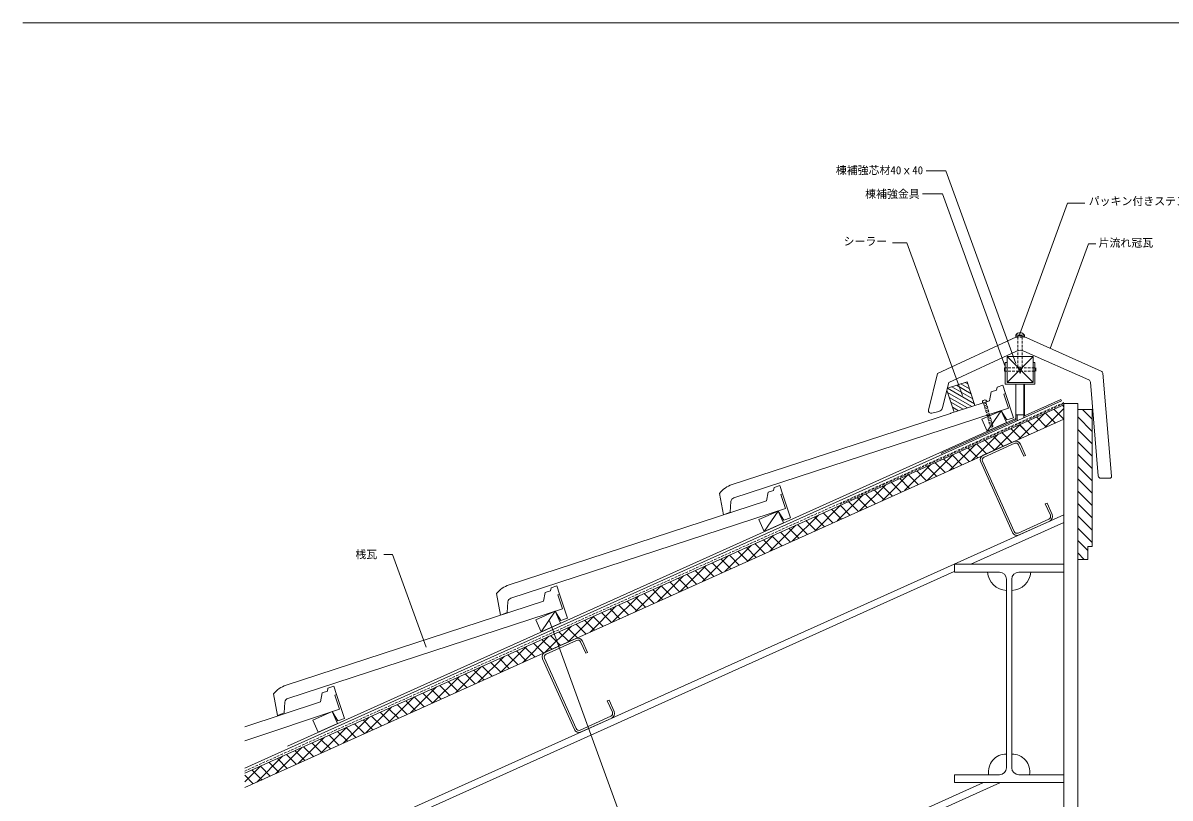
# Model space of a CAD drawing. Units: millimetres, scale not verified. Extents: x -198 to 202, y -140 to 130.
# Drawn here: x -197.6 to 65.1, y -47.6 to 130 of the extents above; entities that cross this region are included whole.
import ezdxf
from ezdxf.enums import TextEntityAlignment as Align

# ---------------------------------------------------------------- set-up
doc = ezdxf.new("R2010")
doc.units = ezdxf.units.MM
doc.header["$LTSCALE"] = 0.5
doc.linetypes.add('DASHED1', pattern=[1.8, 1.2, -0.6])
for name, color, linetype, lineweight in [('0-0', 5, 'Continuous', 18), ('0-1', 7, 'Continuous', 18), ('1-0', 7, 'Continuous', 18), ('1-1', 7, 'Continuous', 18), ('1-2', 3, 'Continuous', 18), ('1-3', 7, 'Continuous', 18), ('1-4', 7, 'Continuous', 18), ('1-5', 7, 'Continuous', 18), ('1-6', 3, 'Continuous', 18), ('1-7', 4, 'Continuous', 18)]:
    doc.layers.add(name, color=color, linetype=linetype, lineweight=lineweight)
doc.styles.add('ＭＳ ゴシック', font='')
doc.styles.get('ＭＳ ゴシック').set_extended_font_data('MS Gothic')

msp = doc.modelspace()

# ---------------------------------------------------------------- linework, layer by layer
at = {"layer": '0-0'}
msp.add_line((-197.5676, 130.0135), (202.4324, 130.0135), dxfattribs=at)
at = {"layer": '0-1'}
msp.add_line((-105.1986, -12.9824), (-112.9272, 8.2519), dxfattribs=at)
at = {"layer": '1-0'}
for p, q in [((14.1492, 46.3283), (18.6734, 47.8086)), ((17.2179, 47.3324), (19.2024, 46.1866)), ((18.2392, 47.6665), (18.8312, 47.3247)), ((18.6734, 47.8086), (20.4436, 42.381)), ((14.0402, 45.889), (15.6901, 40.8306)), ((14.1542, 46.33), (20.316, 42.7724)), ((14.2078, 45.3752), (19.7729, 42.1622)), ((15.1754, 46.6641), (19.9448, 43.9105)), ((16.1967, 46.9982), (19.5736, 45.0486)), ((14.579, 44.2372), (18.7505, 41.8288)), ((14.9502, 43.0991), (17.7281, 41.4953)), ((40.7862, 42.8086), (43.9862, 42.8086)), ((15.3214, 41.961), (16.7056, 41.1618)), ((35.3837, 41.2595), (35.3837, 41.2595)), ((35.3837, 41.2595), (35.3837, 41.2595)), ((43.9862, 41.4415), (47.2979, 41.4415)), ((-146.7854, -40.7166), (21.3837, 34.9595)), ((-125.4471, -29.8517), (-126.7737, -27.7636))]:
    msp.add_line(p, q, dxfattribs=at)
at = {"layer": '1-0', "linetype": 'DASHED1'}
for p, q in [((-146.7854, -41.3745), (40.7862, 43.0327)), ((40.7862, 42.8145), (-10.3355, 19.8098))]:
    msp.add_line(p, q, dxfattribs=at)
at = {"layer": '1-1'}
for p, q in [((23.2829, 36.4722), (26.4291, 41.1777)), ((-27.7846, 13.4917), (-24.6385, 18.1972)), ((-78.8522, -9.4887), (-75.7061, -4.7832))]:
    msp.add_line(p, q, dxfattribs=at)
for points in [[(23.2829, 36.4722), (22.0519, 39.2079), (26.4291, 41.1777), (27.6602, 38.4419)], [(-27.7846, 13.4917), (-29.0157, 16.2275), (-24.6385, 18.1972), (-23.4074, 15.4615)], [(-78.8522, -9.4887), (-80.0833, -6.7529), (-75.7061, -4.7832), (-74.475, -7.519)], [(-129.9198, -32.4691), (-131.1509, -29.7334), (-126.7737, -27.7636), (-125.5426, -30.4994)]]:
    msp.add_lwpolyline(points, close=True, dxfattribs=at)
at = {"layer": '1-2'}
for p, q in [((24.1801, 45.493), (23.7876, 43.4717)), ((24.1801, 45.493), (25.3936, 45.8888)), ((25.5152, 46.5596), (25.3936, 45.8888)), ((25.5152, 46.5596), (26.8462, 46.9937)), ((26.8462, 46.9937), (27.4664, 45.0923)), ((27.0861, 44.9682), (27.4664, 45.0923)), ((27.0861, 44.9682), (28.1403, 41.7358)), ((-34.7494, 21.2237), (28.1403, 41.7358)), ((-25.5524, 23.5791), (-24.2214, 24.0133)), ((-24.2214, 24.0133), (-23.6012, 22.1118)), ((-37.0988, 17.3019), (-38.0714, 22.2439)), ((-26.8875, 22.5126), (-27.28, 20.4912)), ((-26.8875, 22.5126), (-25.674, 22.9084)), ((-25.5524, 23.5791), (-25.674, 22.9084)), ((-23.9815, 21.9878), (-23.6012, 22.1118)), ((-23.9815, 21.9878), (-22.9273, 18.7554)), ((-86.2241, 1.2661), (-27.28, 20.4912)), ((-85.817, -1.7567), (-22.9273, 18.7554)), ((-35.4362, 20.3515), (-35.6256, 17.9452)), ((-37.0988, 17.3019), (-35.6256, 17.9452)), ((-76.62, 0.5987), (-76.7416, -0.0721)), ((-76.62, 0.5987), (-75.289, 1.0328)), ((-75.289, 1.0328), (-74.6688, -0.8686)), ((-137.2917, -21.7143), (-78.3476, -2.4892)), ((-88.1664, -5.6785), (-89.139, -0.7365)), ((-77.9551, -0.4679), (-78.3476, -2.4892)), ((-77.9551, -0.4679), (-76.7416, -0.0721)), ((-75.0491, -0.9926), (-74.6688, -0.8686)), ((-75.0491, -0.9926), (-73.9949, -4.2251)), ((-136.8846, -24.7371), (-73.9949, -4.2251)), ((-88.1664, -5.6785), (-86.6932, -5.0352)), ((-86.5038, -2.6289), (-86.6932, -5.0352)), ((-129.0474, -23.4613), (-129.4284, -25.4848)), ((-129.0474, -23.4613), (-127.8362, -23.0585)), ((-127.7185, -22.3871), (-127.8362, -23.0585)), ((-127.7185, -22.3871), (-126.39, -21.9453)), ((-126.39, -21.9453), (-125.7589, -23.8431)), ((-146.7854, -31.2565), (-129.4284, -25.4848)), ((-139.234, -28.6589), (-140.2066, -23.7169)), ((-137.5714, -25.6093), (-137.7608, -28.0157)), ((-126.1385, -23.9694), (-125.7589, -23.8431)), ((-126.1385, -23.9694), (-125.0657, -27.1956)), ((-146.7854, -34.418), (-125.0657, -27.1956)), ((-139.234, -28.6589), (-137.7608, -28.0157))]:
    msp.add_line(p, q, dxfattribs=at)
at = {"layer": '1-2', "color": 7}
for p, q in [((26.8462, 46.9937), (27.4664, 45.0923)), ((27.4664, 45.0923), (29.2648, 39.5781)), ((-24.2214, 24.0133), (-23.6012, 22.1118)), ((-23.6012, 22.1118), (-21.8028, 16.5977)), ((-75.289, 1.0328), (-74.6688, -0.8686)), ((-74.6688, -0.8686), (-72.8704, -6.3827)), ((-126.39, -21.9453), (-125.7589, -23.8431)), ((-125.7589, -23.8431), (-123.9288, -29.3468)), ((-125.4471, -29.8517), (-123.9288, -29.3468))]:
    msp.add_line(p, q, dxfattribs=at)
at = {"layer": '1-2'}
msp.add_lwpolyline([(-35.1565, 24.2465), (14.8776, 40.5656), (14.9404, 40.5861), (23.7876, 43.4717)], dxfattribs=at)
at = {"layer": '1-2', "color": 7}
for points in [[(26.4291, 41.1777), (27.7437, 39.082), (29.2648, 39.5781)], [(-24.6385, 18.1972), (-23.3239, 16.1016), (-21.8028, 16.5977)], [(-75.7061, -4.7832), (-74.3915, -6.8788), (-72.8704, -6.3827)]]:
    msp.add_lwpolyline(points, dxfattribs=at)
at = {"layer": '1-2'}
for centre, radius, start, end in [((-33.361, 18.5103), 6.0106, 107.38016, 141.5983), ((-34.4393, 20.273), 1, 108.06419, 175.49896), ((-84.4286, -4.4701), 6.0106, 107.38016, 141.5983), ((-85.5069, -2.7074), 1, 108.06419, 175.49896), ((-135.4962, -27.4505), 6.0106, 107.38016, 141.5983), ((-136.5745, -25.6878), 1, 108.06419, 175.49896)]:
    msp.add_arc(centre, radius, start, end, dxfattribs=at)
at = {"layer": '1-3'}
msp.add_line((21.3837, 34.9595), (40.2507, 43.4497), dxfattribs=at)
msp.add_lwpolyline([(-76.984, -6.9638), (-60.178, -53.1379), (-48.4975, -85.23)], dxfattribs=at)
at = {"layer": '1-4'}
for p, q in [((13.0042, 90.8463), (8.4645, 90.8463)), ((27.3988, 51.2973), (13.0042, 90.8463)), ((-112.9272, 8.2519), (-114.9321, 8.2519))]:
    msp.add_line(p, q, dxfattribs=at)
for points in [[(29.8522, 52.0195), (13.796, 96.1335), (9.2871, 96.1335)], [(30.6646, 58.535), (41.6579, 88.7388), (45.6579, 88.7388)], [(17.5954, 44.6983), (4.882, 79.6282), (1.5546, 79.6282)]]:
    msp.add_lwpolyline(points, dxfattribs=at)
at = {"layer": '1-5'}
for p, q in [((37.7146, 55.443), (46.4402, 79.4163)), ((46.4402, 79.4163), (48.1331, 79.4163)), ((29.7988, 58.5063), (31.7988, 58.5063)), ((29.7988, 58.0581), (29.7988, 58.5063)), ((30.672, 59.0393), (30.9385, 59.0393)), ((31.7988, 58.0581), (31.7988, 58.5063)), ((27.7988, 53.6284), (33.7988, 47.6284)), ((33.7988, 53.6284), (27.7988, 47.6284)), ((27.1988, 51.0284), (27.1988, 50.2284)), ((27.3988, 52.2126), (27.8175, 52.2126)), ((27.3988, 47.2209), (27.3988, 52.2126)), ((27.3988, 51.0284), (27.3988, 50.2284)), ((34.3988, 51.0284), (34.3988, 50.2284)), ((34.1988, 47.2284), (27.3988, 47.2284)), ((29.8166, 47.2284), (29.8166, 39.0757)), ((31.6166, 47.2284), (31.6166, 39.5567)), ((31.8166, 47.2284), (31.8166, 39.9757)), ((22.4947, 43.0019), (22.4974, 42.9926)), ((31.8166, 39.9757), (40.1305, 43.7169)), ((31.6166, 40.2146), (29.8166, 40.2146)), ((30.1166, 40.2146), (30.1166, 38.8817)), ((12.8166, 31.4257), (29.8166, 39.0757)), ((12.8166, 31.4257), (12.9397, 31.1521))]:
    msp.add_line(p, q, dxfattribs=at)
at = {"layer": '1-5', "linetype": 'DASHED1'}
for p, q in [((29.7988, 58.0581), (31.7988, 58.0581)), ((30.2988, 58.091), (30.2988, 51.1368)), ((31.2988, 58.091), (31.2988, 51.1284)), ((27.1988, 51.0284), (34.3988, 51.0284)), ((27.1988, 50.2284), (34.3988, 50.2284)), ((30.2988, 51.1368), (31.3072, 51.1368)), ((22.398, 42.9786), (24.0036, 37.4536)), ((22.4818, 42.6903), (23.0514, 42.8802)), ((22.6083, 42.3108), (23.1631, 42.4958)), ((22.7348, 41.9313), (23.2748, 42.1113)), ((22.9687, 43.1647), (24.5797, 37.621)), ((22.8169, 41.5371), (23.4309, 41.7417)), ((22.9286, 41.1527), (23.4982, 41.3426)), ((23.0403, 40.7683), (23.6099, 40.9581)), ((23.152, 40.3839), (23.7217, 40.5737)), ((23.2637, 39.9995), (23.8334, 40.1893)), ((23.3754, 39.6151), (23.9451, 39.8049)), ((23.4871, 39.2307), (24.0568, 39.4205)), ((23.5989, 38.8463), (24.1685, 39.0361)), ((23.7106, 38.4619), (24.2802, 38.6517)), ((23.8223, 38.0775), (24.3919, 38.2673)), ((23.934, 37.6931), (24.5036, 37.8829))]:
    msp.add_line(p, q, dxfattribs=at)
at = {"layer": '1-5'}
msp.add_lwpolyline([(27.7988, 47.6284), (27.7988, 53.6284), (33.7988, 53.6284), (33.7988, 47.6284)], close=True, dxfattribs=at)
at = {"layer": '1-5', "linetype": 'DASHED1'}
msp.add_lwpolyline([(30.2905, 51.1368), (30.7988, 49.7284), (31.2988, 51.1284)], dxfattribs=at)
at = {"layer": '1-5'}
for points in [[(33.7988, 52.2126), (34.1988, 52.2126), (34.1988, 47.2209)], [(24.0036, 37.4536), (24.3129, 37.4013), (24.5797, 37.621)]]:
    msp.add_lwpolyline(points, dxfattribs=at)
for centre, radius, start, end in [((30.7988, 57.853), 1.1945, 33.15562, 146.84438), ((22.7136, 43.0652), 0.5657, 23.47547, 192.65291)]:
    msp.add_arc(centre, radius, start, end, dxfattribs=at)
at = {"layer": '1-6'}
for p, q in [((29.9739, 58.1326), (11.8988, 49.7167)), ((49.3746, 50.2608), (31.6304, 58.1471)), ((30.0028, 54.8368), (14.4653, 47.6024)), ((46.5352, 48.2398), (31.6593, 54.8513)), ((9.8109, 41.3003), (11.8988, 49.7167)), ((13.0459, 41.881), (14.4653, 47.6024)), ((46.8893, 47.7422), (48.7096, 26.266)), ((49.7288, 49.7631), (51.7301, 26.1504)), ((10.5466, 40.5757), (12.188, 41.0098)), ((51.3316, 25.7167), (49.3074, 25.7167))]:
    msp.add_line(p, q, dxfattribs=at)
for centre, radius, start, end in [((30.8181, 56.3195), 2, 66.03751, 114.96709), ((30.847, 53.0237), 2, 66.03751, 114.96709), ((49.1309, 49.7125), 0.6, 4.84462, 66.03751), ((46.2915, 47.6915), 0.6, 4.84462, 66.03751), ((10.3933, 41.1558), 0.6, 166.06742, 284.81195), ((11.8812, 42.1699), 1.2, 284.81195, 346.06742), ((49.3074, 26.3167), 0.6, 184.84462, 270), ((51.3316, 26.1167), 0.4, 270, 4.84462)]:
    msp.add_arc(centre, radius, start, end, dxfattribs=at)
at = {"layer": '1-7', "color": 7}
for p, q in [((-146.7854, -41.8556), (40.7862, 42.5517)), ((40.1305, 43.7169), (40.2507, 43.4497)), ((40.7862, 5.9868), (40.7862, 42.8086)), ((43.9862, 5.9868), (43.9862, 42.8086)), ((43.9862, 39.7369), (47.2979, 36.4251)), ((45.11, 41.4415), (47.2979, 39.2535)), ((47.2979, 41.4415), (47.2979, 10.0879)), ((-146.7854, -45.1453), (40.7862, 39.2619)), ((-136.9447, -35.6727), (29.8166, 39.3699)), ((43.9862, 36.9084), (47.2979, 33.5966)), ((43.9862, 34.08), (47.2979, 30.7682)), ((43.9862, 31.2516), (47.2979, 27.9398)), ((43.9862, 28.4232), (47.2979, 25.1114)), ((43.9862, 25.5947), (47.2979, 22.2829)), ((43.9862, 22.7663), (47.2979, 19.4545)), ((43.9862, 19.9379), (47.2979, 16.6261)), ((-146.7854, -67.077), (40.7862, 17.3302)), ((43.9862, 17.1094), (47.2979, 13.7977)), ((19.4775, 5.9868), (40.7862, 15.5756)), ((43.9862, 14.281), (47.2979, 10.9692)), ((43.9862, 11.4526), (46.3018, 9.1369)), ((43.9862, 8.6242), (45.4928, 7.1175)), ((15.7862, 5.9868), (40.7862, 5.9868)), ((15.7862, 5.9868), (15.7862, 4.1868)), ((43.9862, 5.9868), (43.9862, -91.2242)), ((-146.7854, -68.8316), (15.7342, 4.3023)), ((15.7862, 4.1868), (26.0862, 4.1868)), ((30.4862, 4.1868), (40.7862, 4.1868)), ((27.6862, 2.5868), (27.6862, -40.6132)), ((28.8862, 2.5868), (28.8862, -40.6132)), ((28.8862, 2.5868), (28.8862, -40.6132)), ((-146.7854, -120.1518), (22.4114, -44.0132)), ((-146.7854, -121.9063), (26.3103, -44.0132)), ((15.7862, -42.2132), (26.0862, -42.2132)), ((15.7862, -44.0132), (15.7862, -42.2132)), ((15.7862, -44.0132), (40.7862, -44.0132)), ((30.4862, -42.2132), (40.7862, -42.2132)), ((40.7862, -44.0132), (40.7862, -42.2132))]:
    msp.add_line(p, q, dxfattribs=at)
at = {"layer": '1-7'}
for p, q in [((40.4702, 42.4095), (40.7862, 42.0935)), ((40.4702, 42.4095), (40.7862, 42.0935)), ((30.5013, 34.6337), (36.4827, 40.6151)), ((34.5298, 39.7363), (36.7986, 37.4675)), ((34.5298, 39.7363), (36.7986, 37.4675)), ((36.4417, 37.3069), (40.7862, 41.6513)), ((36.5689, 40.6539), (38.9182, 38.3047)), ((36.5689, 40.6539), (38.8377, 38.3851)), ((38.5196, 41.5317), (40.7884, 39.2629)), ((38.5196, 41.5317), (40.7884, 39.2629)), ((24.9043, 32.1151), (30.8857, 38.0964)), ((28.6779, 37.1029), (30.9467, 34.8341)), ((30.6285, 37.9807), (32.8973, 35.7119)), ((30.6583, 37.9509), (32.8973, 35.7119)), ((32.5792, 38.8585), (34.848, 36.5897)), ((32.5792, 38.8585), (34.848, 36.5897)), ((19.7617, 29.8009), (25.7431, 35.7823)), ((22.7262, 34.4247), (24.995, 32.1559)), ((24.6769, 35.3025), (26.9457, 33.0337)), ((26.6275, 36.1803), (28.8963, 33.9115)), ((14.6191, 27.4867), (20.6005, 33.4681)), ((16.8743, 31.7913), (19.1431, 29.5225)), ((18.8249, 32.6691), (21.0937, 30.4003)), ((20.8048, 33.56), (23.0736, 31.2912)), ((9.4765, 25.1726), (15.4579, 31.1539)), ((11.3499, 29.2565), (13.6187, 26.9877)), ((13.2669, 30.168), (15.5357, 27.8992)), ((15.2175, 31.0458), (17.4863, 28.777)), ((-0.8087, 20.5442), (5.1727, 26.5256)), ((4.3339, 22.8584), (10.3153, 28.8398)), ((5.1705, 26.5246), (7.4393, 24.2558)), ((7.1211, 27.4024), (9.3899, 25.1336)), ((9.3993, 28.3787), (11.6344, 26.1436)), ((-5.9513, 18.2301), (0.0301, 24.2114)), ((-0.6815, 23.8912), (1.5873, 21.6224)), ((1.2692, 24.769), (3.538, 22.5002)), ((3.2198, 25.6468), (5.4886, 23.378)), ((-11.0939, 15.9159), (-5.1125, 21.8973)), ((-6.5334, 21.2579), (-4.2646, 18.9891)), ((-4.5827, 22.1357), (-2.3139, 19.8669)), ((-2.6321, 23.0134), (-0.3633, 20.7446)), ((-16.2365, 13.6017), (-10.2551, 19.5831)), ((-12.3853, 18.6245), (-10.1165, 16.3557)), ((-10.4347, 19.5023), (-8.1659, 17.2335)), ((-8.484, 20.3801), (-6.2152, 18.1113)), ((-21.3791, 11.2876), (-15.3977, 17.2689)), ((-18.2372, 15.9911), (-15.9684, 13.7223)), ((-16.2866, 16.8689), (-14.0178, 14.6001)), ((-14.3359, 17.7467), (-12.0671, 15.4779)), ((-26.5216, 8.9734), (-20.5403, 14.9548)), ((-24.0891, 13.3578), (-21.8203, 11.089)), ((-22.1385, 14.2356), (-19.8697, 11.9668)), ((-20.1878, 15.1134), (-17.919, 12.8446)), ((-31.6642, 6.6592), (-25.6829, 12.6406)), ((-29.941, 10.7244), (-27.6722, 8.4556)), ((-27.9904, 11.6022), (-25.7216, 9.3334)), ((-26.0398, 12.48), (-23.771, 10.2112)), ((-41.9494, 2.0309), (-35.9681, 8.0123)), ((-36.8068, 4.345), (-30.8255, 10.3264)), ((-35.793, 8.091), (-33.5242, 5.8223)), ((-33.8423, 8.9688), (-31.5735, 6.7)), ((-31.8917, 9.8466), (-29.6229, 7.5778)), ((-47.092, -0.2833), (-41.1107, 5.6981)), ((-41.6449, 5.4577), (-39.3761, 3.1889)), ((-39.6942, 6.3355), (-37.4254, 4.0667)), ((-37.7436, 7.2133), (-35.4748, 4.9445)), ((-52.2346, -2.5975), (-46.2532, 3.3839)), ((-47.4968, 2.8243), (-45.228, 0.5555)), ((-45.5462, 3.7021), (-43.2774, 1.4333)), ((-43.5955, 4.5799), (-41.3267, 2.3111)), ((-57.3772, -4.9116), (-51.3958, 1.0697)), ((-53.3487, 0.191), (-51.0799, -2.0778)), ((-51.3981, 1.0687), (-49.1293, -1.2001)), ((-49.4474, 1.9465), (-47.1786, -0.3223)), ((-62.5198, -7.2258), (-56.5384, -1.2444)), ((-59.2006, -2.4424), (-56.9318, -4.7112)), ((-57.25, -1.5646), (-54.9812, -3.8334)), ((-55.2994, -0.6868), (-53.0306, -2.9556)), ((-67.6624, -9.54), (-61.681, -3.5586)), ((-65.0525, -5.0758), (-62.7838, -7.3446)), ((-63.1019, -4.198), (-60.8331, -6.4668)), ((-61.1513, -3.3202), (-58.8825, -5.589)), ((-72.805, -11.8541), (-66.8236, -5.8728)), ((-70.9045, -7.7091), (-68.6357, -9.9779)), ((-68.9538, -6.8313), (-66.685, -9.1001)), ((-67.0032, -5.9536), (-64.7344, -8.2224)), ((-83.0902, -16.4825), (-77.1088, -10.5011)), ((-77.9476, -14.1683), (-71.9662, -8.1869)), ((-76.7564, -10.3425), (-74.4876, -12.6113)), ((-74.8057, -9.4647), (-72.537, -11.7335)), ((-72.8551, -8.5869), (-70.5863, -10.8557)), ((-88.2328, -18.7966), (-82.2514, -12.8153)), ((-82.6083, -12.9759), (-80.3395, -15.2447)), ((-80.6577, -12.0981), (-78.3889, -14.3669)), ((-78.707, -11.2203), (-76.4382, -13.4891)), ((-93.3754, -21.1108), (-87.394, -15.1294)), ((-88.4602, -15.6092), (-86.1914, -17.878)), ((-86.5096, -14.7314), (-84.2408, -17.0002)), ((-84.5589, -13.8536), (-82.2902, -16.1224)), ((-98.518, -23.425), (-92.5366, -17.4436)), ((-94.3121, -18.2426), (-92.0433, -20.5114)), ((-92.3615, -17.3648), (-90.0927, -19.6336)), ((-90.4109, -16.487), (-88.1421, -18.7558)), ((-103.6606, -25.7391), (-97.6792, -19.7578)), ((-100.1641, -20.876), (-97.8953, -23.1447)), ((-98.2134, -19.9982), (-95.9446, -22.267)), ((-96.2628, -19.1204), (-93.994, -21.3892)), ((-108.8032, -28.0533), (-102.8218, -22.0719)), ((-106.016, -23.5093), (-103.7472, -25.7781)), ((-104.0653, -22.6315), (-101.7965, -24.9003)), ((-102.1147, -21.7537), (-99.8459, -24.0225)), ((-113.9458, -30.3675), (-107.9644, -24.3861)), ((-111.8679, -26.1427), (-109.5991, -28.4115)), ((-109.9173, -25.2649), (-107.6485, -27.5337)), ((-107.9666, -24.3871), (-105.6978, -26.6559)), ((-119.0883, -32.6816), (-113.107, -26.7003)), ((-117.7198, -28.776), (-115.451, -31.0448)), ((-115.7692, -27.8983), (-113.5004, -30.167)), ((-113.8185, -27.0205), (-111.5497, -29.2893)), ((-129.3735, -37.31), (-123.3922, -31.3286)), ((-124.2309, -34.9958), (-118.2496, -29.0144)), ((-123.5717, -31.4094), (-121.3029, -33.6782)), ((-121.6211, -30.5316), (-119.3523, -32.8004)), ((-119.6704, -29.6538), (-117.4017, -31.9226)), ((-134.5161, -39.6241), (-128.5348, -33.6428)), ((-129.4236, -34.0428), (-127.1549, -36.3116)), ((-127.473, -33.165), (-125.2042, -35.4338)), ((-125.5224, -32.2872), (-123.2536, -34.556)), ((-139.6587, -41.9383), (-133.6774, -35.957)), ((-135.2756, -36.6761), (-133.0068, -38.9449)), ((-133.3249, -35.7983), (-131.0561, -38.0671)), ((-131.3743, -34.9206), (-129.1055, -37.1893)), ((-144.0192, -43.9005), (-138.0378, -37.9192)), ((-141.2562, -39.3674), (-138.9874, -41.6362)), ((-139.2014, -38.5938), (-137.0368, -40.7584)), ((-137.2262, -37.5539), (-134.9574, -39.8227)), ((-146.7854, -43.8383), (-143.1804, -40.2333)), ((-145.1575, -41.123), (-142.7845, -43.496)), ((-143.1026, -40.3494), (-140.938, -42.514)), ((-146.7854, -42.3235), (-144.8393, -44.2696))]:
    msp.add_line(p, q, dxfattribs=at)
at = {"layer": '1-7', "color": 3}
for p, q in [((22.3439, 30.9629), (29.3657, 34.1227)), ((22.5326, 30.5434), (29.5544, 33.7032)), ((30.8863, 33.5459), (32.0558, 30.9469)), ((21.7671, 29.4422), (29.0305, 13.3012)), ((22.1866, 29.631), (29.45, 13.49)), ((38.1497, 17.4049), (36.9802, 20.0038)), ((30.3624, 13.1439), (37.3842, 16.3037)), ((30.5512, 12.7244), (37.573, 15.8842)), ((-77.9675, -14.1773), (-70.9457, -11.0175)), ((-77.7787, -14.5967), (-70.7569, -11.4369)), ((-69.4251, -11.5942), (-68.2555, -14.1932)), ((-78.5443, -15.6979), (-71.2808, -31.8389)), ((-78.1248, -15.5091), (-70.8613, -31.6501)), ((-62.1616, -27.7352), (-63.3311, -25.1363)), ((-69.949, -31.9962), (-62.9272, -28.8364)), ((-69.7602, -32.4157), (-62.7384, -29.2559))]:
    msp.add_line(p, q, dxfattribs=at)
for points in [[(30.4668, 33.3571), (31.6363, 30.7581), (32.0558, 30.9469)], [(37.7303, 17.2161), (36.5607, 19.8151), (36.9802, 20.0038)], [(-69.8446, -11.783), (-68.675, -14.382), (-68.2555, -14.1932)], [(-62.5811, -27.924), (-63.7506, -25.325), (-63.3311, -25.1363)]]:
    msp.add_lwpolyline(points, dxfattribs=at)
at = {"layer": '1-7', "color": 7}
for points in [[(47.2979, 10.0879), (46.3018, 10.0879), (46.3018, 7.1175), (43.9862, 7.1175)], [(40.7862, 5.9868), (40.7862, -3.1899), (40.7862, -91.2242)]]:
    msp.add_lwpolyline(points, dxfattribs=at)
at = {"layer": '1-7', "color": 3}
for centre, radius, start, end in [((29.8376, 33.074), 1.15, 24.22776, 114.22776), ((29.8376, 33.074), 0.69, 24.22776, 114.22776), ((22.8158, 29.9141), 1.15, 114.22776, 204.22776), ((22.8158, 29.9141), 0.69, 114.22776, 204.22776), ((37.101, 16.933), 0.69, 294.22776, 24.22776), ((37.101, 16.933), 1.15, 294.22776, 24.22776), ((30.0792, 13.7731), 1.15, 204.22776, 294.22776), ((30.0792, 13.7731), 0.69, 204.22776, 294.22776), ((-70.4738, -12.0662), 1.15, 24.22779, 114.22779), ((-70.4738, -12.0662), 0.69, 24.22779, 114.22779), ((-77.4956, -15.226), 1.15, 114.22779, 204.22779), ((-77.4956, -15.226), 0.69, 114.22779, 204.22779), ((-63.2103, -28.2072), 0.69, 294.22779, 24.22779), ((-63.2103, -28.2072), 1.15, 294.22779, 24.22779), ((-70.2321, -31.367), 1.15, 204.22779, 294.22779), ((-70.2321, -31.367), 0.69, 204.22779, 294.22779)]:
    msp.add_arc(centre, radius, start, end, dxfattribs=at)
at = {"layer": '1-7', "color": 7}
for centre, radius, start, end in [((27.7925, 4.4889), 4.4699, 183.87619, 268.6367), ((26.0862, 2.5868), 1.6, 0, 90), ((28.7798, 4.4889), 4.4699, 271.3633, 356.12381), ((30.4862, 2.5868), 1.6, 90, 180), ((30.4862, 2.5868), 1.6, 90, 180), ((27.6529, -41.5844), 4.1086, 89.53605, 188.80399), ((28.9194, -41.5844), 4.1086, 351.19601, 90.46395), ((26.0862, -40.6132), 1.6, 270, 0), ((30.4862, -40.6132), 1.6, 180, 270), ((30.4862, -40.6132), 1.6, 180, 270)]:
    msp.add_arc(centre, radius, start, end, dxfattribs=at)

# ---------------------------------------------------------------- texts
at = {"layer": '0-1', "style": 'ＭＳ ゴシック'}
msp.add_text('桟瓦', height=1.833, dxfattribs=at).set_placement((-121.4183, 6.7942), align=Align.BOTTOM_LEFT)
at = {"layer": '1-4', "style": 'ＭＳ ゴシック'}
for s, p in [('棟補強芯材40ｘ40', (-11.4067, 94.7948)), ('棟補強金具', (-4.6954, 89.3656)), ('パッキン付きステンレスネジ', (46.5063, 87.7204)), ('シーラー', (-9.6328, 78.5073)), ('片流れ冠瓦', (48.7721, 78.1782))]:
    msp.add_text(s, height=1.833, dxfattribs=at).set_placement(p, align=Align.BOTTOM_LEFT)

doc.saveas('drawing.dxf')
